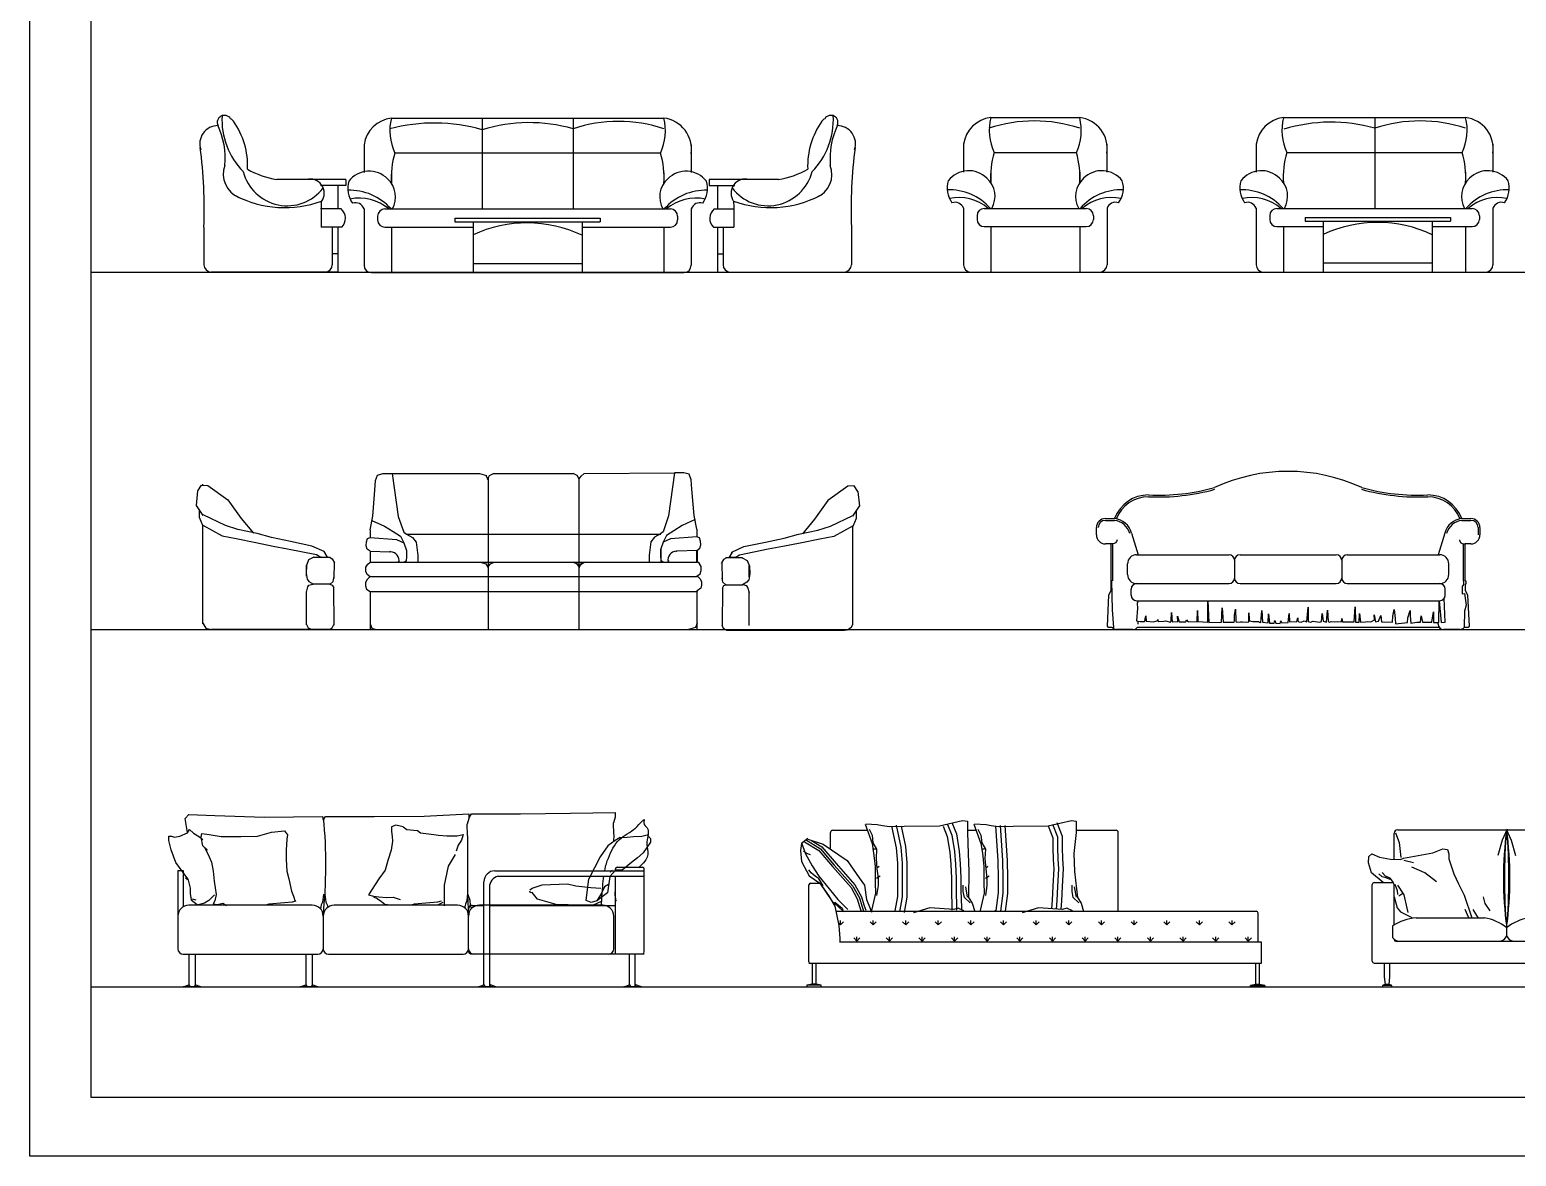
# Model space of a CAD drawing. Header units: inches. Extents: x 6 to 48.5, y 12.5 to 37.3.
# Drawn here: x 27.47 to 35.65, y 12.51 to 18.71 of the extents above; entities that cross this region are included whole.
import ezdxf

# ---------------------------------------------------------------- set-up
doc = ezdxf.new("R2010")
doc.units = ezdxf.units.IN
doc.header["$MEASUREMENT"] = 0
for name, color, linetype in [('02', 2, 'Continuous'), ('1', 1, 'Continuous'), ('4', 4, 'Continuous'), ('kadrbm', 4, 'Continuous')]:
    doc.layers.add(name, color=color, linetype=linetype)

# ---------------------------------------------------------------- blocks, each defined once
blk = doc.blocks.new('kadrbm')
at = {"layer": 'kadrbm', "color": 4}
blk.add_lwpolyline([(0, 0), (0, 24.7972), (21, 24.7972), (21, 0), (0, 0)], close=True, dxfattribs=at)
blk.add_lwpolyline([(20.6631, 0.3257), (20.6631, 24.4603), (0.3369, 24.4603), (0.3369, 0.3257), (20.6631, 0.3257)], dxfattribs=at)

msp = doc.modelspace()

# ---------------------------------------------------------------- hatches: boundary and pattern name
at = {"layer": '4'}
h = msp.add_hatch(dxfattribs=at)
h.set_pattern_fill('GRASS', color=256, scale=0.005, style=0)
h.set_pattern_definition([(90, (28.69992, -2.91515), (-0.0898025, 0.0898025), [0.0238125, -0.1557925]), (45, (28.69992, -2.91515), (-0.0898026, 0.0898026), [0.0238125, -0.1031875]), (135, (28.69992, -2.91515), (-0.0898026, -0.0898026), [0.0238125, -0.1031875])])
h.paths.add_polyline_path([(34.1288, 13.6947), (34.2313, 13.6947), (34.2313, 13.8525, 0.414214), (34.2213, 13.8625), (31.908, 13.8625), (31.9235, 13.7832), (31.9305, 13.7116), (31.9305, 13.6947)])

# ---------------------------------------------------------------- linework, layer by layer
at = {"layer": '02'}
for p, q in [((33.3915, 16.0136), (33.4419, 16.0136)), ((35.3528, 16.0136), (35.4032, 16.0136)), ((35.4432, 15.9736), (35.4432, 15.9339)), ((33.4323, 15.6805), (33.4323, 15.8847)), ((33.5349, 15.9436), (33.5723, 15.8242)), ((35.2597, 15.9436), (35.2223, 15.8242)), ((35.3623, 15.6805), (35.3623, 15.8839)), ((35.3723, 15.6805), (35.3723, 15.8839)), ((33.5633, 15.8242), (34.0723, 15.8242)), ((34.1023, 15.7942), (34.1023, 15.6956)), ((34.1323, 15.8242), (34.6623, 15.8242)), ((34.6923, 15.7942), (34.6923, 15.6956)), ((34.7223, 15.8242), (35.2313, 15.8242)), ((33.5133, 15.7156), (33.5133, 15.7742)), ((35.2813, 15.7156), (35.2813, 15.7742)), ((33.5333, 15.6013), (33.5333, 15.6356)), ((33.5633, 15.6656), (34.0723, 15.6656)), ((34.1323, 15.6656), (34.6623, 15.6656)), ((34.7223, 15.6656), (35.2313, 15.6656)), ((35.2613, 15.6013), (35.2613, 15.6356)), ((33.5633, 15.5713), (35.2313, 15.5713)), ((33.5723, 15.4429), (33.5723, 15.4582)), ((35.2223, 15.4429), (35.2223, 15.4508))]:
    msp.add_line(p, q, dxfattribs=at)
for points in [[(33.4552, 15.9061, -0.352578), (33.4303, 15.8839), (33.4235, 15.8839)], [(35.3395, 15.9061, 0.352578), (35.3643, 15.8839), (35.3713, 15.8839)]]:
    msp.add_lwpolyline(points, format="xyb", dxfattribs=at)
for points in [[(33.4295, 15.4236), (33.4371, 15.4236), (33.4297, 15.5215), (33.426, 15.6805), (33.424, 15.6805)], [(35.3623, 15.6805), (35.363, 15.6611), (35.3543, 15.65), (35.3556, 15.6092), (35.3679, 15.6105), (35.3766, 15.5462), (35.3679, 15.5141), (35.3655, 15.4276)], [(33.5723, 15.5713), (33.5659, 15.5563), (33.5675, 15.5296), (33.5617, 15.4599), (33.5827, 15.4566), (33.6062, 15.4566), (33.6096, 15.4616), (33.6096, 15.4725), (33.6138, 15.4885), (33.6138, 15.4792), (33.6163, 15.4683), (33.6163, 15.4582), (33.6541, 15.4549), (33.6768, 15.4599), (33.6802, 15.4683), (33.6819, 15.4574), (33.713, 15.4582), (33.7214, 15.4608), (33.7491, 15.4524), (33.7542, 15.4608), (33.755, 15.5069), (33.7592, 15.4549), (33.7903, 15.4574), (33.7878, 15.4868), (33.797, 15.4557), (33.8332, 15.4557), (33.8382, 15.4666), (33.845, 15.4566), (33.896, 15.4549), (33.8985, 15.517), (33.8994, 15.4566), (33.9557, 15.4532), (33.9549, 15.5708), (33.9599, 15.4515), (34.0297, 15.4532), (34.0347, 15.5322), (34.0389, 15.4524), (34.0751, 15.4532), (34.1003, 15.4541), (34.1011, 15.4599), (34.102, 15.4893), (34.1037, 15.5036), (34.107, 15.5254), (34.1087, 15.4574), (34.1138, 15.4532), (34.1356, 15.4549), (34.1465, 15.4557), (34.1676, 15.4532), (34.1802, 15.4557), (34.1802, 15.5044), (34.1827, 15.4725), (34.1852, 15.4608), (34.2037, 15.4574), (34.234, 15.4574), (34.2373, 15.4524), (34.2465, 15.4514), (34.2522, 15.5174), (34.2566, 15.4533), (34.2868, 15.4489), (34.2899, 15.4992), (34.2943, 15.4476), (34.3195, 15.4476), (34.3239, 15.4627), (34.3302, 15.4476), (34.3529, 15.4464), (34.3567, 15.4608), (34.363, 15.4501), (34.3982, 15.4514), (34.4033, 15.5017), (34.4051, 15.4552), (34.4452, 15.4566), (34.4497, 15.4767), (34.4509, 15.461), (34.456, 15.456), (34.4698, 15.4535), (34.4855, 15.4598), (34.5006, 15.4547), (34.5069, 15.5358), (34.5069, 15.4566), (34.5195, 15.4528), (34.5346, 15.4591), (34.5705, 15.4541), (34.5812, 15.4572), (34.5844, 15.5012), (34.5894, 15.4579), (34.6085, 15.454), (34.6142, 15.5201), (34.618, 15.4566), (34.6243, 15.454), (34.6337, 15.4578), (34.6545, 15.4547), (34.6696, 15.4578), (34.691, 15.4547), (34.6935, 15.4729), (34.6973, 15.4547), (34.7603, 15.4553), (34.7659, 15.5377), (34.7684, 15.4534), (34.7879, 15.4534), (34.7905, 15.5018), (34.7949, 15.4534), (34.8232, 15.4559), (34.8345, 15.4572), (34.8528, 15.4547), (34.8729, 15.466), (34.8704, 15.4937), (34.8773, 15.4559), (34.894, 15.4579), (34.9072, 15.4899), (34.9116, 15.4553), (34.9718, 15.4524), (34.9734, 15.4856), (34.9817, 15.5238), (34.9867, 15.474), (34.9884, 15.4441), (35.0549, 15.4508), (35.0565, 15.4773), (35.0682, 15.5172), (35.0682, 15.489), (35.0731, 15.4475), (35.1064, 15.4541), (35.1263, 15.4524), (35.1296, 15.4873), (35.1363, 15.4524), (35.1878, 15.4524), (35.1978, 15.5105), (35.1978, 15.4508), (35.226, 15.4508), (35.2277, 15.5703), (35.2388, 15.4513), (35.2617, 15.4525), (35.256, 15.5852)]]:
    msp.add_lwpolyline(points, dxfattribs=at)
for centre, radius, start, end in [((28.9365, 18.2192), 0.4081, 177.0586, 224.55965), ((29.697, 17.2347), 0.9652, 74.11476, 104.6408), ((30.2201, 17.329), 0.8732, 73.96723, 107.24089), ((30.7112, 17.4217), 0.7874, 71.48758, 108.51242), ((31.486, 18.2192), 0.4081, 315.44035, 2.9414), ((33, 17.4244), 0.7874, 71.48758, 108.51242), ((34.6329, 17.3318), 0.8732, 73.96723, 107.24089), ((35.1241, 17.4244), 0.7874, 71.48758, 108.51242), ((28.8875, 17.9942), 0.2495, 194.25033, 322.67095), ((31.5349, 17.9942), 0.2495, 217.32905, 345.74967), ((29.2318, 17.5267), 0.3032, 41.37678, 92.0395), ((29.2861, 17.5411), 0.246, 49.13225, 102.27907), ((31.1906, 17.5267), 0.3032, 87.9605, 138.62322), ((31.1364, 17.5411), 0.246, 77.72093, 130.86775), ((32.531, 17.5294), 0.3032, 41.37678, 92.0395), ((32.5853, 17.5438), 0.246, 49.13225, 102.27907), ((33.4794, 17.5294), 0.3032, 87.9605, 138.62322), ((33.4252, 17.5438), 0.246, 77.72093, 130.86775), ((34.1419, 17.5294), 0.3032, 41.37678, 92.0395), ((34.1961, 17.5438), 0.246, 49.13225, 102.27907), ((35.6035, 17.5294), 0.3032, 87.9605, 138.62322), ((35.5493, 17.5438), 0.246, 77.72093, 130.86775), ((30.2089, 16.9456), 0.7049, 64.59955, 115.0223), ((34.8885, 16.9483), 0.7049, 64.59955, 115.0223), ((33.6292, 15.9534), 0.19, 90, 159.43857), ((33.6824, 17.3118), 1.1697, 267.36739, 285.47385), ((35.1123, 17.3118), 1.1697, 254.52615, 272.63261), ((35.1655, 15.9534), 0.19, 20.56143, 90), ((33.3915, 15.9736), 0.04, 90, 180), ((33.4306, 15.9164), 0.0978, 14.61992, 83.99876), ((33.4306, 15.9164), 0.1078, 14.61992, 83.99876), ((35.3641, 15.9164), 0.1078, 96.00124, 165.38008), ((35.3641, 15.9164), 0.0978, 96.00124, 165.38008), ((35.4032, 15.9736), 0.04, 0, 90), ((33.5633, 15.7742), 0.05, 90, 180), ((34.0723, 15.7942), 0.03, 0, 90), ((34.1323, 15.7942), 0.03, 90, 180), ((34.6623, 15.7942), 0.03, 0, 90), ((34.7223, 15.7942), 0.03, 90, 180), ((35.2313, 15.7742), 0.05, 0, 90), ((33.5633, 15.7156), 0.05, 180, 270), ((35.2313, 15.7156), 0.05, 270, 0), ((33.5633, 15.6356), 0.03, 90, 180), ((34.0723, 15.6956), 0.03, 270, 0), ((34.1323, 15.6956), 0.03, 180, 270), ((34.6623, 15.6956), 0.03, 270, 0), ((34.7223, 15.6956), 0.03, 180, 270), ((35.2313, 15.6356), 0.03, 0, 90), ((33.5633, 15.6013), 0.03, 180, 270), ((35.2313, 15.6013), 0.03, 270, 0), ((35.2523, 15.4429), 0.03, 180, 270)]:
    msp.add_arc(centre, radius, start, end, dxfattribs=at)
at = {"layer": '1'}
for p, q in [((29.4612, 18.2271), (30.9612, 18.2271)), ((29.9612, 18.2271), (29.9612, 17.7255)), ((30.4612, 18.2271), (30.4612, 17.7255)), ((32.7604, 18.2298), (33.25, 18.2298)), ((34.3713, 18.2298), (35.3741, 18.2298)), ((34.8741, 18.2298), (34.8741, 17.7282)), ((32.6104, 18.0834), (32.6104, 17.9298)), ((33.4, 18.0834), (33.4, 17.9298)), ((34.2213, 18.0834), (34.2213, 17.9298)), ((35.5241, 18.0834), (35.5241, 17.9298)), ((29.3112, 18.0806), (29.3112, 17.9271)), ((29.4791, 18.0358), (30.9434, 18.0358)), ((31.1112, 18.0806), (31.1112, 17.9271)), ((32.7783, 18.0386), (33.2322, 18.0386)), ((34.3891, 18.0386), (35.3563, 18.0386)), ((29.4612, 17.9266), (29.4612, 17.8679)), ((30.9612, 17.9266), (30.9612, 17.8679)), ((32.7604, 17.9294), (32.7604, 17.8707)), ((33.25, 17.9294), (33.25, 17.8707)), ((35.3741, 17.9294), (35.3741, 17.8707)), ((29.2113, 17.8896), (28.8307, 17.889)), ((29.2113, 17.8558), (29.0713, 17.8558)), ((29.1657, 17.856), (29.1657, 17.7271)), ((29.2113, 17.8896), (29.2113, 17.8558)), ((31.2112, 17.8896), (31.2112, 17.8558)), ((31.5917, 17.889), (31.2112, 17.8896)), ((31.2112, 17.8558), (31.3512, 17.8558)), ((31.2567, 17.856), (31.2567, 17.7271)), ((29.184, 17.7271), (29.0756, 17.7271)), ((29.0756, 17.7271), (29.0756, 17.6271)), ((29.3109, 17.7283), (29.3109, 17.4171)), ((29.3857, 17.6871), (29.3857, 17.6671)), ((29.4257, 17.7271), (30.9968, 17.7271)), ((29.8112, 17.6771), (30.6112, 17.6771)), ((29.8112, 17.6771), (29.8112, 17.6571)), ((30.6112, 17.6771), (30.6112, 17.6571)), ((31.0368, 17.6871), (31.0368, 17.6671)), ((31.1116, 17.7283), (31.1116, 17.4171)), ((31.2385, 17.7271), (31.3469, 17.7271)), ((31.3469, 17.7271), (31.3469, 17.6271)), ((32.6101, 17.731), (32.6101, 17.4198)), ((32.6849, 17.6898), (32.6849, 17.6698)), ((32.7249, 17.7298), (33.2856, 17.7298)), ((33.3256, 17.6898), (33.3256, 17.6698)), ((33.4004, 17.731), (33.4004, 17.4198)), ((34.221, 17.731), (34.221, 17.4198)), ((34.2957, 17.6898), (34.2957, 17.6698)), ((34.3357, 17.7298), (35.4097, 17.7298)), ((34.4908, 17.6798), (35.2908, 17.6798)), ((34.4908, 17.6798), (34.4908, 17.6598)), ((35.2908, 17.6798), (35.2908, 17.6598)), ((35.4497, 17.6898), (35.4497, 17.6698)), ((35.5244, 17.731), (35.5244, 17.4198)), ((28.4293, 17.6271), (28.4293, 17.4198)), ((29.1881, 17.6271), (29.0756, 17.6271)), ((29.1357, 17.6271), (29.1357, 17.4198)), ((29.1657, 17.6271), (29.1657, 17.3798)), ((29.4257, 17.6271), (29.9112, 17.6271)), ((29.4612, 17.6271), (29.4612, 17.3771)), ((29.8112, 17.6571), (30.6112, 17.6571)), ((29.9112, 17.6571), (29.9112, 17.3771)), ((30.5112, 17.6571), (30.5112, 17.3771)), ((30.5112, 17.6271), (30.9968, 17.6271)), ((30.9612, 17.6271), (30.9612, 17.3771)), ((31.2343, 17.6271), (31.3469, 17.6271)), ((31.2567, 17.6271), (31.2567, 17.3798)), ((31.2867, 17.6271), (31.2867, 17.4198)), ((31.9932, 17.6271), (31.9932, 17.4198)), ((32.7249, 17.6298), (33.2856, 17.6298)), ((32.7604, 17.6298), (32.7604, 17.3798)), ((33.25, 17.6298), (33.25, 17.3798)), ((34.3357, 17.6298), (34.5908, 17.6298)), ((34.3713, 17.6298), (34.3713, 17.3798)), ((34.4908, 17.6598), (35.2908, 17.6598)), ((34.5908, 17.6598), (34.5908, 17.3798)), ((35.1908, 17.6598), (35.1908, 17.3798)), ((35.1908, 17.6298), (35.4097, 17.6298)), ((35.3741, 17.6298), (35.3741, 17.3798)), ((29.1657, 17.4798), (29.1357, 17.4798)), ((31.2567, 17.4798), (31.2867, 17.4798)), ((34.5908, 17.4298), (35.1908, 17.4298)), ((27.8075, 17.3798), (48.1337, 17.3798)), ((29.1657, 17.3798), (28.4693, 17.3798)), ((29.3509, 17.3771), (31.0716, 17.3771)), ((29.9112, 17.4271), (30.5112, 17.4271)), ((31.2567, 17.3798), (31.9532, 17.3798)), ((32.6501, 17.3798), (33.3604, 17.3798)), ((34.261, 17.3798), (35.4844, 17.3798)), ((27.8075, 15.4129), (48.1337, 15.4129)), ((27.8075, 13.446), (48.1337, 13.446))]:
    msp.add_line(p, q, dxfattribs=at)
for centre, radius, start, end in [((28.5057, 18.0863), 0.0993, 89.23623, 199.6183), ((28.5422, 18.2031), 0.0393, 30.98526, 206.53059), ((28.1122, 18.0039), 0.4346, 355.06473, 25.01139), ((28.5591, 18.1871), 0.04, 35.50325, 65.19093), ((28.2484, 17.9655), 0.4216, 357.41097, 35.50325), ((29.4818, 18.0559), 0.1724, 96.86731, 171.76774), ((29.7474, 18.1573), 0.2946, 166.29939, 204.62249), ((30.675, 18.1573), 0.2946, 335.37751, 13.70061), ((30.9406, 18.0559), 0.1724, 351.76774, 83.13269), ((32.1741, 17.9655), 0.4216, 144.49675, 182.58903), ((31.8634, 18.1871), 0.04, 114.80907, 144.49675), ((31.8803, 18.2031), 0.0393, 333.46941, 149.01474), ((32.3102, 18.0039), 0.4346, 154.98861, 184.93527), ((31.9167, 18.0863), 0.0993, 340.3817, 90.76377), ((32.781, 18.0587), 0.1724, 96.86731, 171.76774), ((33.0466, 18.1601), 0.2946, 166.29939, 204.62249), ((32.9638, 18.1601), 0.2946, 335.37751, 13.70061), ((33.2294, 18.0587), 0.1724, 351.76774, 83.13269), ((34.3919, 18.0587), 0.1724, 96.86731, 171.76774), ((34.6575, 18.1601), 0.2946, 166.29939, 204.62249), ((35.0879, 18.1601), 0.2946, 335.37751, 13.70061), ((35.3535, 18.0587), 0.1724, 351.76774, 83.13269), ((25.8665, 17.7261), 2.5647, 357.78706, 7.61638), ((29.9597, 17.8972), 0.4994, 164.03174, 183.37422), ((30.4627, 17.8972), 0.4994, 356.62578, 15.96826), ((34.556, 17.7261), 2.5647, 172.38362, 182.21294), ((33.2589, 17.9), 0.4994, 164.03174, 183.37422), ((32.7515, 17.9), 0.4994, 356.62578, 15.96826), ((34.8698, 17.9), 0.4994, 164.03174, 183.37422), ((34.8756, 17.9), 0.4994, 356.62578, 15.96826), ((28.6724, 17.9177), 0.1363, 158.99408, 248.47999), ((28.9013, 18.342), 0.4585, 239.64153, 261.1462), ((29.3393, 17.7926), 0.1423, 44.94603, 142.13768), ((31.0832, 17.7926), 0.1423, 37.86232, 135.05397), ((31.5212, 18.342), 0.4585, 278.8538, 300.35847), ((31.75, 17.9177), 0.1363, 291.52001, 21.00592), ((32.6385, 17.7954), 0.1423, 44.94603, 142.13768), ((33.3719, 17.7954), 0.1423, 37.86232, 135.05397), ((34.2494, 17.7954), 0.1423, 44.94603, 142.13768), ((35.496, 17.7954), 0.1423, 37.86232, 135.05397), ((29.0134, 17.8137), 0.0782, 324.83524, 105.64033), ((29.3557, 17.8393), 0.1349, 162.47804, 216.81317), ((29.35, 17.7933), 0.1345, 330.5095, 47.96141), ((31.0725, 17.7933), 0.1345, 132.03859, 209.4905), ((31.0668, 17.8393), 0.1349, 323.18683, 17.52196), ((31.4091, 17.8137), 0.0782, 74.35967, 215.16476), ((32.6548, 17.8421), 0.1349, 162.47804, 216.81317), ((32.6492, 17.796), 0.1345, 330.5095, 47.96141), ((33.3613, 17.796), 0.1345, 132.03859, 209.4905), ((33.3556, 17.8421), 0.1349, 323.18683, 17.52196), ((34.2657, 17.8421), 0.1349, 162.47804, 216.81317), ((34.26, 17.796), 0.1345, 330.5095, 47.96141), ((35.4854, 17.796), 0.1345, 132.03859, 209.4905), ((35.4797, 17.8421), 0.1349, 323.18683, 17.52196), ((28.8749, 18.3311), 0.5963, 242.87297, 289.84421), ((28.6882, 17.764), 0.3891, 354.56224, 0.92396), ((29.2641, 17.7115), 0.0497, 19.71471, 109.31601), ((31.1584, 17.7115), 0.0497, 70.68399, 160.28529), ((31.7342, 17.764), 0.3891, 179.07604, 185.43776), ((31.5476, 18.3311), 0.5963, 250.15579, 297.12703), ((32.5633, 17.7143), 0.0497, 19.71471, 109.31601), ((33.4472, 17.7143), 0.0497, 70.68399, 160.28529), ((34.1741, 17.7143), 0.0497, 19.71471, 109.31601), ((35.5713, 17.7143), 0.0497, 70.68399, 160.28529), ((29.1419, 17.6753), 0.0668, 313.79748, 50.90869), ((29.4257, 17.6871), 0.04, 90, 180), ((30.9968, 17.6871), 0.04, 0, 90), ((31.2805, 17.6753), 0.0668, 129.09131, 226.20252), ((32.7249, 17.6898), 0.04, 90, 180), ((33.2856, 17.6898), 0.04, 0, 90), ((34.3357, 17.6898), 0.04, 90, 180), ((35.4097, 17.6898), 0.04, 0, 90), ((29.4257, 17.6671), 0.04, 180, 270), ((30.9968, 17.6671), 0.04, 270, 0), ((32.7249, 17.6698), 0.04, 180, 270), ((33.2856, 17.6698), 0.04, 270, 0), ((34.3357, 17.6698), 0.04, 180, 270), ((35.4097, 17.6698), 0.04, 270, 0), ((28.4693, 17.4198), 0.04, 180, 270), ((29.0957, 17.4198), 0.04, 270, 0), ((29.3509, 17.4171), 0.04, 180, 270), ((31.0716, 17.4171), 0.04, 270, 0), ((31.3267, 17.4198), 0.04, 180, 270), ((31.9532, 17.4198), 0.04, 270, 0), ((32.6501, 17.4198), 0.04, 180, 270), ((33.3604, 17.4198), 0.04, 270, 0), ((34.261, 17.4198), 0.04, 180, 270), ((35.4844, 17.4198), 0.04, 270, 0)]:
    msp.add_arc(centre, radius, start, end, dxfattribs=at)
at = {"layer": '4'}
for p, q in [((28.3965, 16.1755), (28.4169, 16.2072)), ((28.4169, 16.2072), (28.4515, 16.2048)), ((28.4243, 16.2067), (28.4243, 16.2129)), ((28.4515, 16.2048), (28.5615, 16.1266)), ((29.3702, 16.1803), (29.3741, 16.2323)), ((29.3741, 16.2323), (29.3855, 16.2629)), ((29.3855, 16.2629), (29.4149, 16.2721)), ((29.4149, 16.2721), (29.4659, 16.2721)), ((29.4659, 16.2721), (29.947, 16.2706)), ((29.4659, 16.2721), (29.499, 16.0349)), ((29.947, 16.2706), (29.9842, 16.2601)), ((29.9807, 16.2605), (29.9924, 16.2406)), ((29.9908, 16.2391), (30.0017, 16.2601)), ((29.9915, 16.2405), (29.993, 16.2365)), ((29.9945, 16.2462), (29.9945, 15.4129)), ((30.0017, 16.2601), (30.0236, 16.2706)), ((30.0236, 16.2706), (30.4614, 16.2716)), ((30.4833, 16.2612), (30.4614, 16.2716)), ((30.4944, 16.2403), (30.4833, 16.2612)), ((30.4937, 16.2416), (30.4922, 16.2376)), ((30.4943, 16.2417), (30.5052, 16.2575)), ((30.4943, 16.2417), (30.4943, 16.2417)), ((30.4945, 15.4129), (30.4945, 16.242)), ((30.5052, 16.2575), (30.5227, 16.2706)), ((30.5227, 16.2706), (31.0191, 16.2757)), ((30.9445, 16.2729), (30.9445, 16.2722)), ((31.0191, 16.2757), (30.9871, 16.0383)), ((31.0702, 16.2759), (31.0191, 16.2757)), ((31.0995, 16.2669), (31.0702, 16.2759)), ((31.1111, 16.2363), (31.0995, 16.2669)), ((31.1152, 16.1843), (31.1111, 16.2363)), ((31.974, 16.2012), (31.864, 16.123)), ((32.0086, 16.2037), (31.974, 16.2012)), ((32.029, 16.1719), (32.0086, 16.2037)), ((28.3884, 16.0948), (28.3965, 16.1755)), ((28.5615, 16.1266), (28.6349, 16.0239)), ((29.3587, 16.0364), (29.3702, 16.1803)), ((31.1273, 16.0405), (31.1152, 16.1843)), ((31.864, 16.123), (31.7906, 16.0203)), ((32.029, 16.1719), (32.0371, 16.0912)), ((28.425, 16.041), (28.3884, 16.0948)), ((28.4046, 16.0288), (28.4046, 16.0679)), ((28.5473, 15.9848), (28.425, 16.0435)), ((30.9871, 16.0383), (30.9569, 15.9509)), ((31.142, 15.9654), (31.1273, 16.0405)), ((31.8782, 15.9812), (32.0005, 16.0399)), ((32.0005, 16.0374), (32.0371, 16.0912)), ((32.0208, 16.0252), (32.0208, 16.0643)), ((28.423, 15.9848), (28.4046, 16.0288)), ((28.423, 15.9872), (28.5289, 15.9286)), ((28.4243, 15.4449), (28.4243, 15.9865)), ((28.6165, 15.9628), (28.5473, 15.9848)), ((28.7225, 15.9408), (28.6165, 15.9628)), ((28.6349, 16.0239), (28.7021, 15.9432)), ((29.3445, 15.9613), (29.3587, 16.0364)), ((29.3445, 15.9613), (29.3445, 15.9194)), ((29.3536, 16.0135), (29.4238, 15.9813)), ((29.4238, 15.9813), (29.471, 15.9523)), ((29.499, 16.0349), (29.5296, 15.9477)), ((31.0155, 15.9558), (30.9761, 15.9296)), ((31.0626, 15.9851), (31.0155, 15.9558)), ((31.1326, 16.0176), (31.0626, 15.9851)), ((31.142, 15.9654), (31.1421, 15.9235)), ((31.703, 15.9372), (31.809, 15.9592)), ((31.7906, 16.0203), (31.7234, 15.9397)), ((31.809, 15.9592), (31.8782, 15.9812)), ((32.0025, 15.9837), (31.8966, 15.925)), ((32.0012, 15.4413), (32.0012, 15.9829)), ((32.0025, 15.9812), (32.0208, 16.0252)), ((33.3415, 15.9339), (33.3415, 15.9736)), ((33.3915, 16.0236), (33.4419, 16.0236)), ((35.3528, 16.0236), (35.4032, 16.0236)), ((35.4532, 15.9736), (35.4532, 15.9339)), ((28.5289, 15.9286), (28.5289, 15.9286)), ((28.5289, 15.9286), (28.6063, 15.9139)), ((28.6063, 15.9139), (28.7143, 15.8919)), ((28.7143, 15.8919), (28.8101, 15.8723)), ((28.8019, 15.9188), (28.7225, 15.9408)), ((28.9058, 15.8968), (28.8019, 15.9188)), ((29.024, 15.8723), (28.9058, 15.8968)), ((29.3229, 15.874), (29.3238, 15.8953)), ((29.3282, 15.8559), (29.3229, 15.874)), ((29.3238, 15.8953), (29.3291, 15.9134)), ((29.3291, 15.9134), (29.3442, 15.9187)), ((29.3358, 15.9155), (29.3358, 15.9157)), ((29.3437, 15.9194), (29.4896, 15.9083)), ((29.471, 15.9523), (29.5105, 15.9262)), ((29.4896, 15.9083), (29.5292, 15.8901)), ((29.5105, 15.9262), (29.5309, 15.8865)), ((29.5292, 15.8901), (29.5436, 15.8476)), ((29.5296, 15.9477), (29.5437, 15.937)), ((29.5437, 15.937), (30.9437, 15.937)), ((29.5437, 15.937), (29.5768, 15.9187)), ((29.5445, 15.937), (29.5445, 15.9365)), ((29.5768, 15.9187), (29.5982, 15.893)), ((29.5982, 15.893), (29.6074, 15.8196)), ((30.8886, 15.8959), (30.8797, 15.8225)), ((30.9099, 15.9217), (30.8886, 15.8959)), ((30.9429, 15.9402), (30.9099, 15.9217)), ((30.9421, 15.9402), (30.9421, 15.9397)), ((30.9569, 15.9509), (30.9429, 15.9402)), ((30.9575, 15.8934), (30.9434, 15.8508)), ((30.9761, 15.9296), (30.9559, 15.8897)), ((30.9971, 15.9118), (30.9575, 15.8934)), ((31.1429, 15.9236), (30.9971, 15.9118)), ((31.1575, 15.9176), (31.1424, 15.9228)), ((31.1509, 15.9197), (31.1508, 15.9199)), ((31.1629, 15.8995), (31.1575, 15.9176)), ((31.1587, 15.8601), (31.1639, 15.8782)), ((31.1639, 15.8782), (31.1629, 15.8995)), ((31.4015, 15.8688), (31.5197, 15.8932)), ((31.5197, 15.8932), (31.6236, 15.9152)), ((31.7112, 15.8883), (31.6154, 15.8688)), ((31.6236, 15.9152), (31.703, 15.9372)), ((31.8192, 15.9103), (31.7112, 15.8883)), ((31.8966, 15.925), (31.8192, 15.9103)), ((31.8966, 15.925), (31.8966, 15.925)), ((33.4223, 15.8839), (33.3915, 15.8839)), ((33.4223, 15.6288), (33.4223, 15.8839)), ((35.4032, 15.8839), (35.3723, 15.8839)), ((28.8101, 15.8723), (28.8895, 15.8577)), ((28.8895, 15.8577), (29.0484, 15.8259)), ((29.0056, 15.7966), (28.9934, 15.7648)), ((29.0342, 15.8112), (29.0056, 15.7966)), ((29.0912, 15.843), (29.024, 15.8723)), ((29.0321, 15.8112), (29.1238, 15.8112)), ((29.0484, 15.8259), (29.0729, 15.8112)), ((29.0729, 15.8112), (29.076, 15.8129)), ((29.0892, 15.843), (29.1075, 15.8112)), ((29.0912, 15.8395), (29.0912, 15.843)), ((29.1197, 15.8112), (29.136, 15.8014)), ((29.136, 15.8014), (29.1483, 15.7794)), ((29.3442, 15.8431), (29.3282, 15.8559)), ((29.3441, 15.8434), (29.4536, 15.841)), ((29.3445, 15.8433), (29.3445, 15.7829)), ((29.4592, 15.8385), (29.4533, 15.8425)), ((29.5443, 15.8129), (29.543, 15.7904)), ((29.5436, 15.8476), (29.5445, 15.8122)), ((29.6074, 15.8196), (29.6074, 15.7792)), ((30.8797, 15.8225), (30.8799, 15.7822)), ((30.9434, 15.8508), (30.9426, 15.8154)), ((30.9428, 15.8161), (30.9442, 15.7937)), ((30.9436, 15.7941), (30.9479, 15.7901)), ((30.9445, 15.8541), (30.9445, 15.7829)), ((30.9884, 15.7933), (30.9825, 15.7862)), ((31.0278, 15.8421), (31.0337, 15.8461)), ((31.1429, 15.8475), (31.0334, 15.8446)), ((31.1425, 15.8475), (31.1428, 15.787)), ((31.1428, 15.787), (31.1425, 15.847)), ((31.1428, 15.8473), (31.1587, 15.8601)), ((31.1445, 15.8486), (31.1445, 15.7829)), ((31.2895, 15.7979), (31.2772, 15.7759)), ((31.3058, 15.8076), (31.2895, 15.7979)), ((31.3934, 15.8076), (31.3017, 15.8076)), ((31.3363, 15.8394), (31.318, 15.8076)), ((31.3554, 15.8093), (31.319, 15.8093)), ((31.3343, 15.8394), (31.4015, 15.8688)), ((31.3343, 15.8359), (31.3343, 15.8394)), ((31.3526, 15.8076), (31.3495, 15.8093)), ((31.3771, 15.8223), (31.3526, 15.8076)), ((31.536, 15.8541), (31.3771, 15.8223)), ((31.3913, 15.8076), (31.4199, 15.793)), ((31.4199, 15.793), (31.4321, 15.7612)), ((31.6154, 15.8688), (31.536, 15.8541)), ((28.9934, 15.7648), (28.9914, 15.7232)), ((28.9914, 15.7232), (28.9975, 15.689)), ((28.9943, 15.7071), (28.9943, 15.767)), ((29.1456, 15.7823), (29.1442, 15.693)), ((29.3203, 15.7559), (29.3318, 15.7729)), ((29.3203, 15.7325), (29.3203, 15.7559)), ((29.3273, 15.7154), (29.3203, 15.7325)), ((29.3442, 15.7027), (29.3273, 15.7154)), ((29.3318, 15.7729), (29.3451, 15.7835)), ((29.3445, 15.7829), (31.1445, 15.7829)), ((29.4989, 15.7899), (29.5048, 15.7828)), ((29.5394, 15.7869), (29.5292, 15.7828)), ((29.5436, 15.7909), (29.5394, 15.7869)), ((29.5452, 15.7829), (29.5453, 15.7818)), ((29.9579, 15.782), (29.982, 15.7741)), ((29.982, 15.7741), (29.993, 15.7558)), ((29.993, 15.7558), (30.0061, 15.7741)), ((30.0061, 15.7741), (30.0236, 15.782)), ((30.4812, 15.7752), (30.4637, 15.783)), ((30.4658, 15.782), (30.4921, 15.7715)), ((30.4944, 15.7569), (30.4812, 15.7752)), ((30.4921, 15.7715), (30.4943, 15.7531)), ((30.4943, 15.7531), (30.503, 15.7715)), ((30.5053, 15.7753), (30.4944, 15.7569)), ((30.503, 15.7715), (30.5206, 15.782)), ((30.5293, 15.7833), (30.5053, 15.7753)), ((30.942, 15.7861), (30.942, 15.785)), ((30.9479, 15.7901), (30.958, 15.7861)), ((31.1555, 15.7771), (31.1422, 15.7877)), ((31.1428, 15.787), (31.1428, 15.7872)), ((31.1434, 15.7068), (31.1602, 15.7197)), ((31.1671, 15.7601), (31.1555, 15.7771)), ((31.1602, 15.7197), (31.1672, 15.7367)), ((31.1672, 15.7367), (31.1671, 15.7601)), ((31.2799, 15.7787), (31.2813, 15.6895)), ((31.4341, 15.7196), (31.428, 15.6854)), ((31.4312, 15.7035), (31.4312, 15.7634)), ((31.4321, 15.7612), (31.4341, 15.7196)), ((28.9934, 15.6181), (29.0016, 15.6474)), ((28.9975, 15.689), (29.0077, 15.6768)), ((29.0016, 15.6474), (29.0077, 15.6572)), ((29.0077, 15.6768), (29.0321, 15.6621)), ((29.0077, 15.6572), (29.0281, 15.6621)), ((29.1247, 15.6629), (29.0308, 15.6629)), ((29.1218, 15.6621), (29.136, 15.6572)), ((29.1238, 15.6621), (29.1401, 15.6768)), ((29.136, 15.6572), (29.1442, 15.6426)), ((29.1401, 15.6768), (29.1442, 15.6988)), ((29.1421, 15.645), (29.1442, 15.4372)), ((29.3272, 15.6881), (29.3192, 15.6714)), ((29.3192, 15.6714), (29.3192, 15.6535)), ((29.3192, 15.6535), (29.3242, 15.6356)), ((29.3242, 15.6356), (29.3441, 15.6225)), ((29.3441, 15.7037), (29.3272, 15.6881)), ((31.1445, 15.7029), (29.3445, 15.7029)), ((31.1432, 15.7029), (31.1431, 15.707)), ((31.1435, 15.7078), (31.1605, 15.6924)), ((31.1637, 15.6398), (31.1439, 15.6266)), ((31.1445, 15.7076), (31.1445, 15.7029)), ((31.1605, 15.6924), (31.1685, 15.6757)), ((31.1686, 15.6578), (31.1637, 15.6398)), ((31.1685, 15.6757), (31.1686, 15.6578)), ((31.2854, 15.6732), (31.2813, 15.6952)), ((31.2895, 15.6536), (31.2813, 15.639)), ((31.2834, 15.6414), (31.2813, 15.4336)), ((31.3017, 15.6585), (31.2854, 15.6732)), ((31.3037, 15.6585), (31.2895, 15.6536)), ((31.3008, 15.6593), (31.3947, 15.6593)), ((31.4178, 15.6732), (31.3934, 15.6585)), ((31.4178, 15.6536), (31.3974, 15.6585)), ((31.428, 15.6854), (31.4178, 15.6732)), ((31.4239, 15.6439), (31.4178, 15.6536)), ((31.4321, 15.6145), (31.4239, 15.6439)), ((33.4094, 15.601), (33.4223, 15.6288)), ((33.4186, 15.6805), (33.4223, 15.6805)), ((33.4223, 15.6621), (33.4186, 15.6621)), ((35.3723, 15.6805), (35.376, 15.6805)), ((35.376, 15.6621), (35.3723, 15.6621)), ((35.3723, 15.6621), (35.3723, 15.6288)), ((35.3723, 15.6288), (35.3853, 15.601)), ((35.376, 15.6805), (35.376, 15.6621)), ((28.9943, 15.4382), (28.9943, 15.6212)), ((29.3445, 15.6229), (31.1445, 15.6229)), ((29.3445, 15.6229), (29.3445, 15.4129)), ((31.1435, 15.627), (31.1433, 15.6229)), ((31.1443, 15.4477), (31.1435, 15.627)), ((31.1443, 15.4477), (31.1435, 15.6229)), ((31.1445, 15.627), (31.1445, 15.6229)), ((31.4312, 15.4346), (31.4312, 15.6176)), ((33.402, 15.431), (33.4094, 15.601)), ((35.3853, 15.601), (35.3927, 15.431)), ((31.144, 15.4093), (31.144, 15.4893)), ((28.423, 15.447), (28.4393, 15.4201)), ((28.4393, 15.4201), (28.4719, 15.4128)), ((29.1199, 15.4129), (28.4713, 15.4129)), ((28.9934, 15.4397), (29.0036, 15.4225)), ((29.0036, 15.4225), (29.024, 15.4128)), ((29.1197, 15.4128), (29.136, 15.4225)), ((29.136, 15.4225), (29.1442, 15.4397)), ((29.3445, 15.4436), (29.3537, 15.4195)), ((29.3537, 15.4195), (29.3777, 15.4129)), ((31.1352, 15.4236), (31.0972, 15.4129)), ((31.1443, 15.4477), (31.1352, 15.4236)), ((31.2895, 15.419), (31.2813, 15.4361)), ((31.3058, 15.4092), (31.2895, 15.419)), ((31.3055, 15.4093), (31.9542, 15.4093)), ((33.4075, 15.4236), (33.402, 15.431)), ((33.429, 15.4236), (33.4075, 15.4236)), ((33.5423, 15.4129), (33.4523, 15.4129)), ((35.2294, 15.4236), (33.5653, 15.4236)), ((35.3423, 15.4129), (35.2523, 15.4129)), ((35.3872, 15.4236), (35.3657, 15.4236)), ((35.3927, 15.431), (35.3872, 15.4236)), ((30.1718, 14.3988), (30.4476, 14.4019)), ((30.4476, 14.4019), (30.6924, 14.406)), ((30.6924, 14.406), (30.6924, 14.3809)), ((28.3268, 14.3737), (28.3456, 14.3956)), ((28.3394, 14.2955), (28.3268, 14.3737)), ((28.3456, 14.3956), (28.4898, 14.3894)), ((28.4898, 14.3894), (28.7624, 14.38)), ((28.7624, 14.38), (29.082, 14.3831)), ((29.082, 14.3831), (29.0852, 14.3643)), ((29.0852, 14.3643), (29.0977, 14.3831)), ((29.0977, 14.3831), (29.3666, 14.3831)), ((29.3666, 14.3831), (29.6424, 14.3862)), ((29.486, 14.3369), (29.4611, 14.3273)), ((29.4611, 14.3273), (29.4611, 14.3005)), ((29.5263, 14.3273), (29.486, 14.3369)), ((29.5263, 14.3273), (29.5454, 14.312)), ((29.6424, 14.3862), (29.8872, 14.3988)), ((29.8872, 14.3737), (29.8778, 14.3424)), ((29.8801, 14.28), (29.8778, 14.3424)), ((29.8872, 14.3988), (29.8872, 14.3737)), ((29.889, 14.3879), (29.8904, 14.38)), ((29.8904, 14.38), (29.9029, 14.3988)), ((29.9029, 14.3988), (30.1718, 14.3988)), ((30.6924, 14.3809), (30.683, 14.3496)), ((30.6853, 14.2872), (30.683, 14.3496)), ((28.2362, 14.2512), (28.2362, 14.2762)), ((28.2362, 14.2762), (28.2516, 14.2762)), ((28.2488, 14.201), (28.2362, 14.2512)), ((28.2516, 14.2762), (28.2683, 14.2707)), ((28.2683, 14.2707), (28.2976, 14.2762)), ((28.2976, 14.2762), (28.3383, 14.2941)), ((28.3383, 14.2941), (28.3506, 14.3125)), ((28.3506, 14.3125), (28.3729, 14.293)), ((28.3729, 14.293), (28.405, 14.2721)), ((28.405, 14.2721), (28.4231, 14.2567)), ((28.4139, 14.2699), (28.4181, 14.2907)), ((28.4231, 14.2223), (28.4139, 14.2699)), ((28.4181, 14.2907), (28.4578, 14.2845)), ((28.4578, 14.2845), (28.5245, 14.274)), ((28.5245, 14.274), (28.633, 14.274)), ((28.633, 14.274), (28.7249, 14.2761)), ((28.7249, 14.2761), (28.8021, 14.297)), ((28.8021, 14.297), (28.873, 14.3053)), ((28.873, 14.3053), (28.8897, 14.2824)), ((28.8855, 14.2594), (28.8814, 14.199)), ((28.8897, 14.2824), (28.8855, 14.2594)), ((29.4669, 14.2488), (29.4592, 14.1991)), ((29.4611, 14.3005), (29.465, 14.2737)), ((29.465, 14.2737), (29.4669, 14.2488)), ((29.5454, 14.312), (29.6049, 14.3063)), ((29.6049, 14.3063), (29.6221, 14.2948)), ((29.6221, 14.2948), (29.6949, 14.2852)), ((29.6949, 14.2852), (29.7198, 14.2814)), ((29.7198, 14.2814), (29.7658, 14.2776)), ((29.7658, 14.2776), (29.8225, 14.2776)), ((29.8225, 14.2776), (29.857, 14.2852)), ((29.8474, 14.2527), (29.8283, 14.2259)), ((29.857, 14.2852), (29.8474, 14.2527)), ((29.8803, 14.2776), (29.8803, 13.9471)), ((30.6936, 14.2514), (30.652, 14.2226)), ((30.6854, 14.2848), (30.6845, 14.2451)), ((30.721, 14.2685), (30.6936, 14.2514)), ((30.721, 14.2685), (30.7593, 14.2705)), ((30.7593, 14.2705), (30.7941, 14.274)), ((30.7941, 14.274), (30.8405, 14.2758)), ((30.8405, 14.2758), (30.8691, 14.2829)), ((30.8877, 14.2417), (30.8475, 14.1843)), ((30.8691, 14.2829), (30.8877, 14.2628)), ((30.8877, 14.2628), (30.8877, 14.2417)), ((31.8788, 14.2087), (31.8788, 14.2961)), ((31.8908, 14.3081), (32.0807, 14.3081)), ((32.6307, 14.3081), (32.6798, 14.3081)), ((33.231, 14.3081), (33.4501, 14.3081)), ((33.4621, 13.8625), (33.4621, 14.2961)), ((34.9802, 14.1486), (34.9802, 14.291)), ((34.9882, 14.2948), (35.0088, 14.2412)), ((35.0002, 14.311), (36.1998, 14.311)), ((35.0088, 14.2412), (35.017, 14.1589)), ((35.5759, 14.2537), (35.5516, 14.1688)), ((35.6032, 14.3144), (35.5759, 14.2537)), ((35.5968, 14.3144), (35.6241, 14.2537)), ((35.6241, 14.2537), (35.6484, 14.1688)), ((28.2753, 14.1313), (28.2488, 14.201)), ((28.4494, 14.199), (28.4231, 14.2223)), ((28.4327, 14.2157), (28.4578, 14.1615)), ((28.4578, 14.1615), (28.4703, 14.1323)), ((28.8814, 14.199), (28.8814, 14.1469)), ((29.4592, 14.1991), (29.442, 14.1416)), ((29.8129, 14.1753), (29.773, 14.11)), ((29.8283, 14.2259), (29.8176, 14.193)), ((30.6099, 14.1613), (30.5488, 14.0401)), ((30.652, 14.2226), (30.6099, 14.1613)), ((30.8168, 14.1556), (30.7823, 14.1307)), ((30.8475, 14.1843), (30.8168, 14.1556)), ((34.8395, 14.129), (34.8415, 14.1636)), ((34.8415, 14.1636), (34.8578, 14.1778)), ((34.8578, 14.1778), (34.9005, 14.1595)), ((34.9005, 14.1595), (34.9614, 14.1493)), ((35.0163, 14.1473), (35.0325, 14.1554)), ((35.0325, 14.1554), (35.1931, 14.1839)), ((35.1931, 14.1839), (35.2479, 14.2062)), ((35.2479, 14.2062), (35.2743, 14.2021)), ((35.2743, 14.2021), (35.2825, 14.1778)), ((35.2825, 14.1778), (35.2825, 14.1514)), ((28.3409, 14.0417), (28.2753, 14.1313)), ((28.2859, 14.086), (28.3159, 14.086)), ((28.2859, 14.086), (28.2859, 13.656)), ((28.3159, 14.086), (28.3159, 13.8879)), ((28.4703, 14.1323), (28.4807, 14.0822)), ((28.4807, 14.0822), (28.4849, 14.028)), ((28.8814, 14.1469), (28.8855, 14.0822)), ((28.8855, 14.0822), (28.896, 14.0405)), ((29.4266, 14.088), (29.3922, 14.0402)), ((29.442, 14.1416), (29.4266, 14.088)), ((29.7658, 14.0757), (29.7511, 14.0067)), ((29.773, 14.11), (29.7658, 14.0757)), ((30.0307, 14.085), (30.8531, 14.085)), ((30.6963, 14.0904), (30.6634, 14.0539)), ((30.6944, 14.085), (30.6944, 14.095)), ((30.7317, 14.0887), (30.6963, 14.0904)), ((30.7044, 14.105), (30.8431, 14.105)), ((30.7823, 14.1307), (30.7317, 14.0887)), ((30.8531, 13.6388), (30.8531, 14.095)), ((34.8558, 14.0742), (34.8395, 14.129)), ((34.9202, 14.0198), (34.8558, 14.0742)), ((34.933, 14.0559), (34.9147, 14.0762)), ((34.9614, 14.1493), (35.0163, 14.1473)), ((35.0341, 14.1433), (35.0876, 14.1299)), ((35.1487, 14.0745), (35.078, 14.1051)), ((35.2137, 14.0249), (35.1487, 14.0745)), ((35.2825, 14.1514), (35.3089, 14.0681)), ((28.3409, 14.0417), (28.3534, 13.9895)), ((28.4849, 14.028), (28.4974, 13.9551)), ((28.896, 14.0405), (28.9106, 13.9738)), ((29.3922, 14.0402), (29.3344, 13.953)), ((29.7511, 14.0067), (29.7511, 13.8922)), ((29.9707, 13.4556), (29.9707, 14.025)), ((30.0007, 13.995), (30.0007, 13.446)), ((30.048, 14.055), (30.8531, 14.055)), ((30.2359, 13.9897), (30.2904, 14.0077)), ((30.2904, 14.0077), (30.4304, 14.0138)), ((30.4304, 14.0138), (30.4759, 14.0031)), ((30.4759, 14.0031), (30.5583, 13.9933)), ((30.5334, 13.9222), (30.5488, 14.0401)), ((30.5583, 13.9933), (30.6146, 13.9891)), ((30.6349, 13.9972), (30.617, 13.9611)), ((30.6568, 14.009), (30.6349, 13.9972)), ((30.6634, 14.0539), (30.6502, 13.964)), ((30.6944, 13.6288), (30.6944, 14.055)), ((31.7588, 13.5847), (31.7588, 14.0069)), ((31.7688, 14.0169), (31.8188, 14.0169)), ((34.8602, 13.5876), (34.8602, 14.0098)), ((34.8702, 14.0198), (34.9702, 14.0198)), ((34.9147, 14.0519), (34.8964, 14.0681)), ((34.937, 14.0458), (34.9147, 14.0519)), ((34.9594, 14.0438), (34.933, 14.0559)), ((34.9594, 14.0377), (34.937, 14.0458)), ((34.9777, 14.0214), (34.9594, 14.0438)), ((34.9802, 13.7833), (34.9802, 14.0098)), ((34.9838, 14.0113), (34.998, 13.9768)), ((34.9996, 14.0058), (35.0341, 13.9523)), ((35.3089, 14.0681), (35.3353, 14.0133)), ((35.3353, 14.0133), (35.3669, 13.9504)), ((28.3534, 13.9895), (28.3534, 13.9603)), ((28.3534, 13.9603), (28.3597, 13.9249)), ((28.3597, 13.9249), (28.3931, 13.8999)), ((28.3639, 13.9312), (28.3847, 13.9249)), ((28.4557, 13.9207), (28.4327, 13.9061)), ((28.487, 13.952), (28.4557, 13.9207)), ((28.4891, 13.9196), (28.4807, 13.9029)), ((28.4974, 13.9551), (28.4891, 13.9196)), ((28.9154, 13.9128), (28.8734, 13.9096)), ((28.9106, 13.9738), (28.9221, 13.9448)), ((28.9347, 13.9182), (28.9154, 13.9128)), ((28.9221, 13.9448), (28.9314, 13.917)), ((29.0818, 13.912), (29.0746, 13.8981)), ((29.0882, 13.9568), (29.0818, 13.912)), ((29.0956, 13.9567), (29.1013, 13.9119)), ((29.1013, 13.9119), (29.1083, 13.8978)), ((29.3344, 13.953), (29.362, 13.9447)), ((29.362, 13.9447), (29.3924, 13.9419)), ((29.3629, 13.9416), (29.3822, 13.9318)), ((29.3822, 13.9318), (29.406, 13.9164)), ((29.3924, 13.9419), (29.4335, 13.9384)), ((29.406, 13.9164), (29.4259, 13.9023)), ((29.4335, 13.9384), (29.4707, 13.9406)), ((29.4707, 13.9406), (29.509, 13.9272)), ((29.7154, 13.9128), (29.6734, 13.9096)), ((29.7347, 13.9182), (29.7154, 13.9128)), ((29.7447, 13.91), (29.7181, 13.8978)), ((29.8762, 13.9208), (29.8684, 13.9017)), ((29.8803, 13.9604), (29.8762, 13.9208)), ((29.8803, 13.9604), (29.8923, 13.9241)), ((29.8803, 13.9471), (29.8857, 13.8412)), ((29.8923, 13.9241), (29.8955, 13.8947)), ((30.2263, 13.9643), (30.2226, 13.9728)), ((30.2238, 13.98), (30.2359, 13.9897)), ((30.2359, 13.9655), (30.2263, 13.9643)), ((30.2649, 13.9294), (30.2359, 13.9655)), ((30.3676, 13.9004), (30.2649, 13.9294)), ((30.5614, 13.9114), (30.5334, 13.9222)), ((30.5921, 13.919), (30.5614, 13.9114)), ((30.6191, 13.9187), (30.5688, 13.8948)), ((30.6502, 13.964), (30.5921, 13.919)), ((30.617, 13.9611), (30.5921, 13.919)), ((30.6171, 13.8948), (30.6178, 13.9151)), ((30.6922, 13.9891), (30.6911, 13.9534)), ((30.6911, 13.9534), (30.6967, 13.9187)), ((34.9817, 13.9424), (34.998, 13.8815)), ((34.998, 13.9768), (35, 13.9544)), ((35.0283, 13.9599), (35.0073, 13.9446)), ((35.0341, 13.9523), (35.0513, 13.8797)), ((35.3669, 13.9504), (35.4086, 13.8264)), ((35.4818, 13.905), (35.4727, 13.9414)), ((29.0259, 13.896), (28.3459, 13.896)), ((28.4327, 13.9061), (28.3972, 13.8978)), ((28.4807, 13.9029), (28.5037, 13.8988)), ((28.5037, 13.8988), (28.5329, 13.9071)), ((28.5329, 13.9071), (28.5537, 13.8946)), ((28.7862, 13.901), (28.7701, 13.8956)), ((28.8734, 13.9096), (28.7862, 13.901)), ((29.0746, 13.8981), (29.0706, 13.876)), ((29.0859, 13.836), (29.0859, 13.656)), ((29.1083, 13.8978), (29.1106, 13.8838)), ((29.8259, 13.896), (29.1459, 13.896)), ((29.4259, 13.9023), (29.4567, 13.8971)), ((29.5862, 13.901), (29.5701, 13.8956)), ((29.6734, 13.9096), (29.5862, 13.901)), ((29.7181, 13.8978), (29.7088, 13.8968)), ((29.8684, 13.9017), (29.8644, 13.8797)), ((29.8859, 13.6388), (29.8859, 13.8748)), ((29.8955, 13.8947), (29.903, 13.8784)), ((29.9059, 13.8948), (29.9707, 13.8948)), ((30.6254, 13.896), (29.9454, 13.896)), ((30.0007, 13.8948), (30.6947, 13.8948)), ((30.5688, 13.8948), (30.3676, 13.9004)), ((30.6854, 13.656), (30.6854, 13.836)), ((31.908, 13.8625), (34.2213, 13.8625)), ((34.2313, 13.6947), (34.2313, 13.8525)), ((34.998, 13.8815), (35.0163, 13.8592)), ((35.0163, 13.8592), (35.0775, 13.8286)), ((35.0513, 13.8797), (35.0551, 13.8549)), ((35.3923, 13.8265), (35.371, 13.872)), ((35.4454, 13.8235), (35.415, 13.872)), ((35.5091, 13.8656), (35.4818, 13.905)), ((34.9725, 13.7819), (34.9725, 13.7184)), ((35.1018, 13.8264), (35.4786, 13.8264)), ((35.6002, 13.7275), (35.6002, 13.772)), ((31.9305, 13.6947), (34.2495, 13.6947)), ((34.2495, 13.6947), (34.2495, 13.5747)), ((34.9802, 13.7076), (34.9802, 13.7098)), ((34.9902, 13.6976), (36.2098, 13.6976)), ((28.3159, 13.626), (29.0559, 13.626)), ((28.3459, 13.626), (28.3459, 13.446)), ((28.3819, 13.626), (28.3819, 13.446)), ((28.9899, 13.626), (28.9899, 13.446)), ((29.0259, 13.626), (29.0259, 13.446)), ((29.1159, 13.626), (29.8559, 13.626)), ((29.8959, 13.6288), (30.8531, 13.6288)), ((30.7712, 13.4556), (30.7712, 13.6288)), ((30.8012, 13.6288), (30.8012, 13.446)), ((34.2488, 13.5747), (31.7588, 13.5747)), ((31.7788, 13.4607), (31.7788, 13.5747)), ((31.7988, 13.4605), (31.7988, 13.5747)), ((34.2188, 13.459), (34.2188, 13.5747)), ((34.2388, 13.4591), (34.2388, 13.5747)), ((34.8702, 13.5776), (36.3298, 13.5776)), ((34.9275, 13.5019), (34.9275, 13.5747)), ((34.9325, 13.4598), (34.9275, 13.5019)), ((34.9525, 13.4597), (34.9575, 13.5024)), ((34.9575, 13.5024), (34.9575, 13.5747)), ((28.3159, 13.446), (28.3459, 13.4569)), ((28.4119, 13.446), (28.3159, 13.446)), ((28.3459, 13.4569), (28.353, 13.446)), ((28.3819, 13.4569), (28.3748, 13.446)), ((28.4119, 13.446), (28.3819, 13.4569)), ((28.9599, 13.446), (28.9899, 13.4569)), ((29.0559, 13.446), (28.9599, 13.446)), ((28.9899, 13.4569), (28.997, 13.446)), ((29.0259, 13.4569), (29.0188, 13.446)), ((29.0559, 13.446), (29.0259, 13.4569)), ((29.9407, 13.446), (29.9707, 13.4569)), ((30.0367, 13.446), (29.9407, 13.446)), ((29.9707, 13.4569), (29.9778, 13.446)), ((30.0067, 13.4569), (29.9996, 13.446)), ((30.0367, 13.446), (30.0067, 13.4569)), ((30.7412, 13.446), (30.7712, 13.4569)), ((30.8372, 13.446), (30.7412, 13.446)), ((30.7712, 13.4569), (30.7783, 13.446)), ((30.8072, 13.4569), (30.8001, 13.446)), ((30.8372, 13.446), (30.8072, 13.4569)), ((34.9684, 13.4541), (34.9173, 13.4541)), ((34.9173, 13.4541), (34.9173, 13.446)), ((34.9173, 13.446), (34.9684, 13.446)), ((34.9684, 13.446), (34.9684, 13.4541))]:
    msp.add_line(p, q, dxfattribs=at)
for points in [[(32.0685, 14.3413), (32.1072, 14.2357), (32.1153, 14.1828), (32.1234, 14.1097), (32.1234, 14.0182), (32.1255, 13.9613), (32.1031, 13.8658)], [(32.0726, 14.3434), (32.1356, 14.3393), (32.1641, 14.3352), (32.2027, 14.3291), (32.2841, 14.3312), (32.4773, 14.3332), (32.6054, 14.3616), (32.6319, 14.3576), (32.6319, 14.2966), (32.6359, 14.1808), (32.64, 14.0812), (32.638, 13.939), (32.6583, 13.9065), (32.6726, 13.8618)], [(32.214, 14.3302), (32.2398, 14.2108), (32.2468, 14.1265), (32.2468, 13.9439), (32.2328, 13.8642)], [(32.2392, 14.3357), (32.2654, 14.2146), (32.2726, 14.1276), (32.2726, 13.9416), (32.2582, 13.8598)], [(32.2666, 14.331), (32.2909, 14.2184), (32.2984, 14.1287), (32.2984, 13.9393), (32.2836, 13.8553)], [(32.4976, 14.3302), (32.5211, 14.274), (32.5351, 14.1874), (32.5398, 14.1195), (32.5445, 14.0446), (32.5445, 13.9766), (32.5469, 13.883), (32.5469, 13.8689)], [(32.5214, 14.3402), (32.546, 14.2812), (32.5608, 14.1904), (32.5656, 14.1212), (32.5703, 14.0454), (32.5703, 13.977), (32.5726, 13.8833), (32.5726, 13.8689)], [(32.5452, 14.3501), (32.571, 14.2883), (32.5864, 14.1933), (32.5913, 14.1229), (32.5961, 14.0462), (32.5961, 13.9773), (32.5984, 13.8836), (32.5984, 13.8689)], [(32.6676, 14.3413), (32.7062, 14.2357), (32.7144, 14.1828), (32.7225, 14.1097), (32.7225, 14.0182), (32.7246, 13.9613), (32.7022, 13.8658)], [(32.6717, 14.3434), (32.7347, 14.3393), (32.7632, 14.3352), (32.8018, 14.3291), (32.8832, 14.3312), (33.0764, 14.3332), (33.2045, 14.3616), (33.231, 14.3576), (33.231, 14.2966), (33.2169, 14.1808), (33.2212, 14.0812), (33.2371, 13.939), (33.2574, 13.9065), (33.2716, 13.8618)], [(32.7865, 14.3319), (32.7987, 14.1399), (32.8012, 14.0442), (32.8012, 13.964), (32.7883, 13.8658), (32.7805, 13.8606)], [(32.8123, 14.3335), (32.8244, 14.1411), (32.827, 14.0446), (32.827, 13.9624), (32.8139, 13.8625)], [(32.838, 14.3352), (32.8502, 14.1422), (32.8528, 14.0449), (32.8528, 13.9607), (32.8399, 13.8625)], [(33.0764, 14.3332), (33.1015, 14.2666), (33.1015, 14.2123), (33.1041, 14.1477), (33.1067, 14.0959), (33.1015, 14.0003), (33.0989, 13.9227), (33.0953, 13.8763)], [(33.1005, 14.3423), (33.1273, 14.2714), (33.1273, 14.2128), (33.1299, 14.1488), (33.1325, 14.0959), (33.1273, 13.9991), (33.1247, 13.9212), (33.121, 13.8742)], [(33.1246, 14.3514), (33.1531, 14.2761), (33.1531, 14.2134), (33.1556, 14.15), (33.1583, 14.0958), (33.153, 13.998), (33.1504, 13.9198), (33.1467, 13.8722)], [(31.7529, 14.2628), (31.7183, 14.2356), (31.7133, 14.1961), (31.7183, 14.1367), (31.7604, 14.0576), (31.8188, 14.0169), (31.8854, 13.9195), (31.9212, 13.8894), (31.9509, 13.8598)], [(31.7183, 14.2381), (31.7405, 14.1788), (31.7777, 14.112), (31.8148, 14.0551), (31.8717, 13.9859), (31.9188, 13.9265), (31.9732, 13.8721)], [(31.7343, 14.2452), (31.8141, 14.1967), (31.889, 14.1082), (31.9912, 13.9936), (32.0249, 13.9313), (32.0374, 13.8889), (32.0473, 13.8602)], [(31.7411, 14.2564), (31.8227, 14.2067), (31.8988, 14.1167), (32.002, 14.0011), (32.037, 13.9362), (32.0498, 13.8929), (32.0596, 13.8645)], [(31.748, 14.2604), (31.8371, 14.2307), (31.9693, 14.1423), (32.0352, 14.0472), (32.0648, 14.0057), (32.0772, 13.9265), (32.097, 13.8771), (32.1044, 13.8573)], [(31.7735, 14.2519), (31.8313, 14.2167), (31.9086, 14.1253), (32.0127, 14.0086), (32.0491, 13.9412), (32.0622, 13.8969), (32.0719, 13.8688)], [(32.0909, 14.3149), (32.1072, 14.2804), (32.1112, 14.2397), (32.1316, 14.2032), (32.1295, 14.1524), (32.1336, 14.0955), (32.1397, 14.0447), (32.1397, 14.004), (32.1316, 13.9492)], [(32.69, 14.3149), (32.7062, 14.2804), (32.7103, 14.2397), (32.7307, 14.2032), (32.7286, 14.1524), (32.7327, 14.0955), (32.7388, 14.0447), (32.7388, 14.004), (32.7307, 13.9492)], [(31.7293, 14.1942), (31.7468, 14.1829), (31.7667, 14.1755)], [(32.1275, 14.2032), (32.1153, 14.2032)], [(32.7266, 14.2032), (32.7144, 14.2032)], [(31.8378, 14.0023), (31.8241, 14.0247), (31.8116, 14.0446), (31.8004, 14.0496), (31.7842, 14.0633), (31.7717, 14.0733), (31.7593, 14.0895)], [(32.1336, 14.1016), (32.1458, 14.1097)], [(32.7327, 14.1016), (32.7449, 14.1097)], [(31.8188, 14.0169), (31.868, 13.9496), (31.9027, 13.8895), (31.9235, 13.7832), (31.9305, 13.7116), (31.9305, 13.6908)], [(32.1316, 14.0447), (32.1519, 14.0569)], [(32.6467, 13.9096), (32.6154, 13.9374), (32.6085, 13.972), (32.6085, 14.0067)], [(32.6328, 13.9408), (32.6224, 13.9963)], [(32.7307, 14.0447), (32.751, 14.0569)], [(33.2458, 13.9096), (33.2145, 13.9374), (33.2076, 13.972), (33.2076, 14.0067)], [(33.2319, 13.9408), (33.2215, 13.9963)], [(31.9014, 13.9126), (31.9426, 13.8789), (31.9463, 13.869)], [(32.612, 13.8646), (32.5808, 13.8785), (32.5565, 13.8715), (32.4247, 13.8819), (32.3345, 13.8542)], [(33.2111, 13.8646), (33.1798, 13.8785), (33.1556, 13.8715), (33.0238, 13.8819), (32.9336, 13.8542)]]:
    msp.add_lwpolyline(points, dxfattribs=at)
for points in [[(31.7485, 13.446), (31.8274, 13.446), (31.8274, 13.455), (31.7485, 13.455)], [(34.269, 13.446), (34.1901, 13.446), (34.1901, 13.4535), (34.269, 13.4535)]]:
    msp.add_lwpolyline(points, close=True, dxfattribs=at)
for centre, radius, start, end in [((34.3973, 15.3147), 0.9685, 65.24622, 114.75378), ((33.6292, 15.9534), 0.2, 90, 159.43857), ((33.6824, 17.3118), 1.1597, 267.36739, 285.47385), ((35.1123, 17.3118), 1.1597, 254.52615, 272.63261), ((35.1655, 15.9534), 0.2, 20.56143, 90), ((33.3915, 15.9736), 0.05, 90, 180), ((35.4032, 15.9736), 0.05, 0, 90), ((33.3915, 15.9339), 0.05, 180, 270), ((35.4032, 15.9339), 0.05, 270, 0), ((29.4565, 15.7927), 0.0471, 347.92942, 88.27629), ((31.0307, 15.7964), 0.0471, 91.98668, 192.33355), ((31.9536, 15.4608), 0.0515, 271.44218, 337.73938), ((33.4547, 15.4489), 0.0361, 224.60155, 266.29179), ((33.5449, 15.4374), 0.0246, 264.03621, 325.93408), ((35.2485, 15.4346), 0.022, 209.89996, 280.12975), ((35.34, 15.4489), 0.0361, 273.70821, 315.39845), ((26.3979, 14.119), 2.7026, 354.0647, 5.44038), ((31.8908, 14.2961), 0.012, 90, 180), ((33.4501, 14.2961), 0.012, 0, 90), ((35.0002, 14.291), 0.02, 90, 180), ((37.562, 14.0429), 1.98, 172.21755, 187.78245), ((38.5487, 14.0429), 2.9611, 174.80493, 185.19507), ((33.638, 14.0429), 1.98, 352.21755, 7.78245), ((32.6513, 14.0429), 2.9611, 354.80493, 5.19507), ((30.0307, 14.025), 0.06, 90, 180), ((30.6756, 14.0761), 0.01, 90, 180), ((30.7044, 14.095), 0.01, 90, 180), ((30.8431, 14.095), 0.01, 0, 90), ((28.3283, 14.0338), 0.01, 0, 90), ((30.0642, 13.9935), 0.0636, 104.80054, 178.66663), ((31.7688, 14.0069), 0.01, 90, 180), ((34.8702, 14.0098), 0.01, 90, 180), ((34.9702, 14.0098), 0.01, 0, 90), ((28.3459, 13.836), 0.06, 90, 180), ((29.0259, 13.836), 0.06, 0, 90), ((29.1459, 13.836), 0.06, 90, 180), ((29.8259, 13.836), 0.06, 0, 90), ((29.9454, 13.836), 0.06, 90, 180), ((29.9059, 13.8748), 0.02, 90, 180), ((30.6254, 13.836), 0.06, 0, 90), ((34.2213, 13.8525), 0.01, 0, 90), ((35.1273, 13.5421), 0.2854, 95.11422, 122.84269), ((35.4321, 13.5593), 0.271, 51.67581, 80.13467), ((35.7679, 13.5593), 0.271, 99.86533, 128.32419), ((35.0133, 13.7474), 0.0501, 215.47572, 275.7474), ((34.9902, 13.7076), 0.01, 180, 270), ((35.5565, 13.744), 0.0467, 276.92764, 339.39851), ((35.6435, 13.744), 0.0467, 200.60149, 263.07236), ((28.3159, 13.656), 0.03, 180, 270), ((29.0559, 13.656), 0.03, 270, 0), ((29.1159, 13.656), 0.03, 180, 270), ((29.8559, 13.656), 0.03, 270, 0), ((29.9154, 13.656), 0.03, 180, 270), ((29.8959, 13.6388), 0.01, 180, 270), ((30.6554, 13.656), 0.03, 270, 0), ((30.8431, 13.6388), 0.01, 270, 0), ((31.7688, 13.5847), 0.01, 180, 270), ((34.8702, 13.5876), 0.01, 180, 270), ((31.788, 13.3286), 0.1324, 72.67238, 107.32762), ((34.2296, 13.3271), 0.1324, 72.67238, 107.32762), ((34.9428, 13.4027), 0.0574, 63.5599, 116.4401)]:
    msp.add_arc(centre, radius, start, end, dxfattribs=at)
msp.add_open_spline([(30.6355, 14.085), (30.6411, 14.1154), (30.6602, 14.1733), (30.7053, 14.264), (30.7932, 14.3036), (30.8312, 14.3481), (30.8462, 14.3622), (30.8554, 14.3732), (30.8452, 14.3366), (30.8878, 14.3166), (30.8494, 14.2228), (30.8965, 14.1662), (30.8146, 14.0972), (30.8295, 14.1057), (30.8323, 14.1074)], degree=3, knots=[125.312894, 125.312894, 125.312894, 125.312894, 187.962509, 306.369801, 414.33234, 467.661999, 474.326626, 480.993419, 499.840527, 532.288857, 608.412159, 725.382967, 760.417902, 768.482217, 768.482217, 768.482217, 768.482217], dxfattribs=at)
msp.add_open_spline([(30.6191, 13.9187), (30.6223, 13.9791), (30.6262, 14.0222), (30.6307, 14.055)], degree=3, dxfattribs=at)

# ---------------------------------------------------------------- block references
at = {"layer": 'kadrbm'}
msp.add_blockref('kadrbm', (27.4706, 12.5141), dxfattribs=at)

doc.saveas('drawing.dxf')
